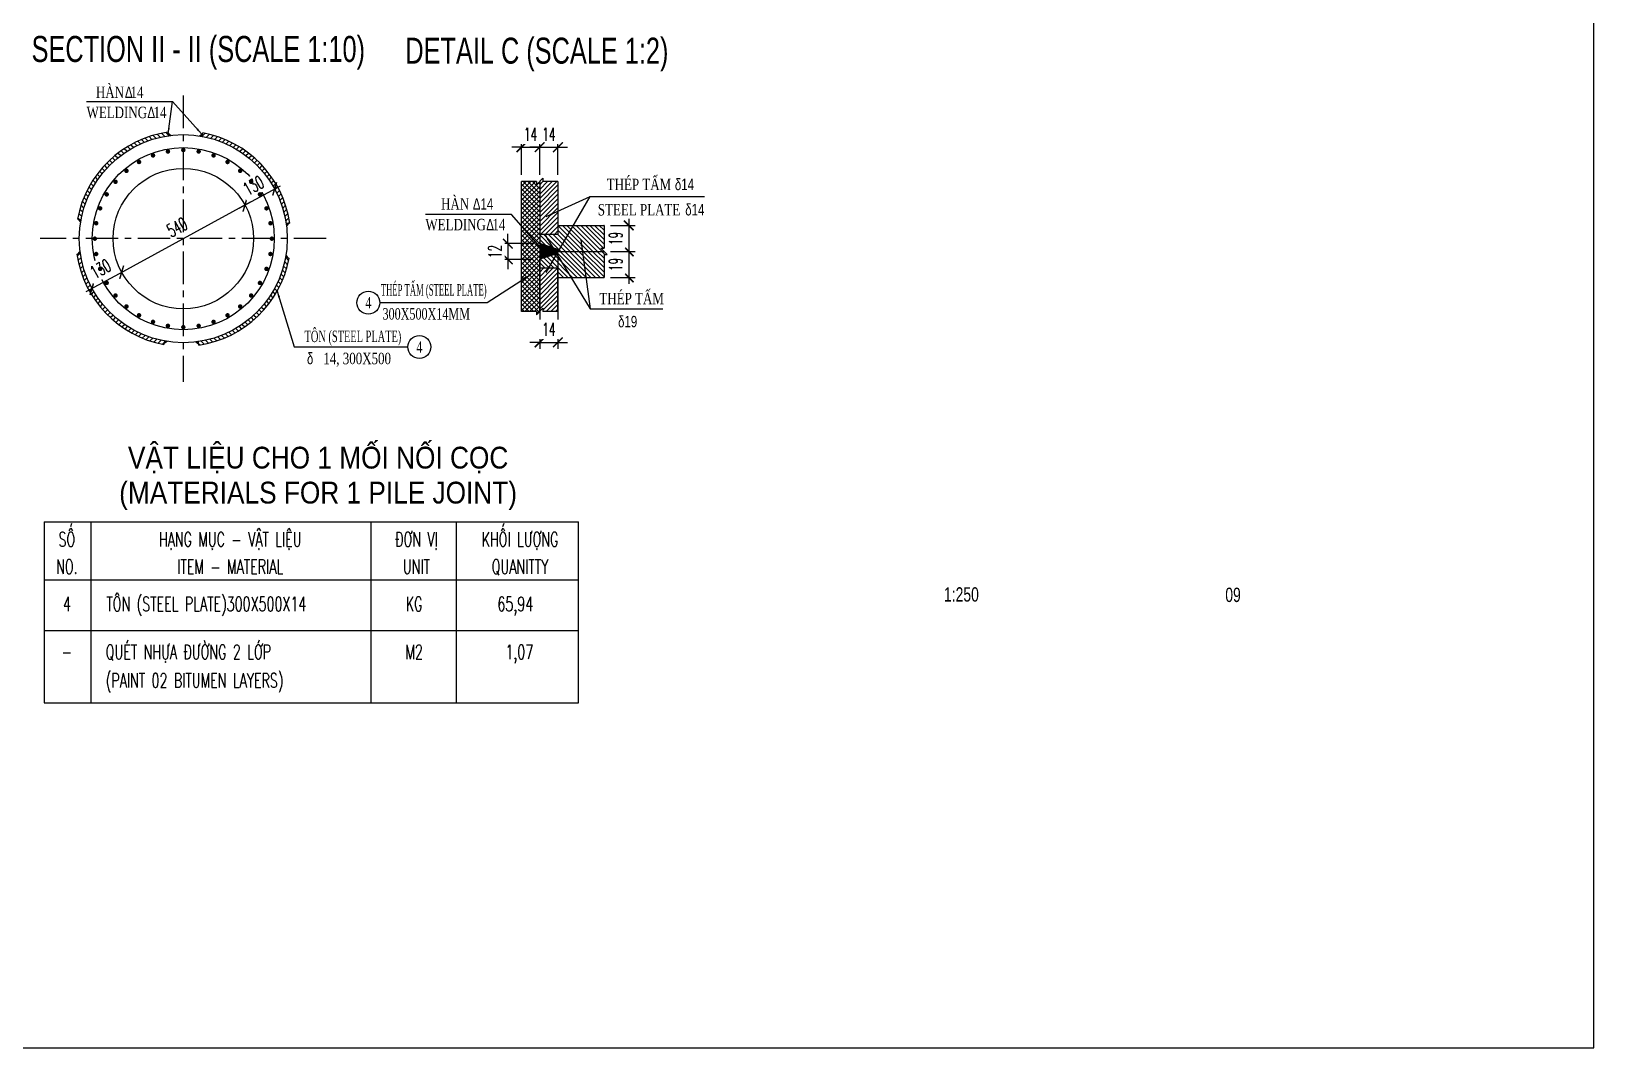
# Model space of a CAD drawing. Extents: x -687 to 808890, y -259 to 107959.
# Drawn here: x 802880 to 808890, y 71239 to 75147 of the extents above; entities that cross this region are included whole.
import ezdxf
from ezdxf.enums import TextEntityAlignment as Align

# ---------------------------------------------------------------- set-up
doc = ezdxf.new("R2010")
doc.units = 0
doc.header["$MEASUREMENT"] = 0
doc.header["$PDMODE"] = 3
doc.linetypes.add('CENTER', pattern=[2, 1.25, -0.25, 0.25, -0.25])
doc.layers.get('0').update_dxf_attribs({"color": 3, "linetype": 'CONTINUOUS'})
doc.layers.get('DEFPOINTS').update_dxf_attribs({"linetype": 'CONTINUOUS'})
for name, color, linetype in [('BORDER', 2, 'CONTINUOUS'), ('COBAN', 3, 'CONTINUOUS'), ('DIMENSION', 4, 'CONTINUOUS'), ('Hatch', 5, 'CONTINUOUS'), ('Kich thuoc', 4, 'CONTINUOUS'), ('KT', 2, 'CONTINUOUS'), ('KTHUOC', 2, 'CONTINUOUS'), ('Text', 3, 'CONTINUOUS'), ('Thep chu', 1, 'CONTINUOUS'), ('Thep dai', 6, 'CONTINUOUS'), ('Tim', 8, 'CENTER'), ('VIEN', 3, 'CONTINUOUS'), ('VL', 9, 'CONTINUOUS')]:
    doc.layers.add(name, color=color, linetype=linetype)
doc.styles.add('DIM', font='isocp.shx')
doc.styles.add('HOA', font='VHAVAN.TTF')
doc.styles.add('Kichthuoc', font='romans.shx', dxfattribs={"width": 0.6})
doc.styles.get("Standard").update_dxf_attribs({"font": 'vntimeh.shx', "width": 0.65})
doc.styles.add('SYMBOL', font='greeks.shx', dxfattribs={"width": 0.8})
doc.styles.add('Ten', font='VHARIALN.TTF')
doc.styles.add('THUONG', font='vnsimpleh.shx', dxfattribs={"width": 0.8})
doc.dimstyles.new('10a', dxfattribs={"dimscale": 200, "dimtxt": 0.22, "dimasz": 0.12, "dimexe": 0.12, "dimexo": 0.12, "dimgap": 0.1, "dimtad": 1, "dimdec": 0, "dimlfac": 0.5, "dimzin": 0, "dimdsep": 46, "dimtxsty": 'DIM', "dimblk": 'OBLIQUE', "dimcen": 0.09, "dimdle": 0.12, "dimclrd": 4, "dimclre": 4, "dimclrt": 3, "dimadec": 0, "dimazin": 0, "dimtfac": 1, "dimtdec": 0, "dimtmove": 0, "dimatfit": 0, "dimfxl": 1, "dimtolj": 1, "dimtzin": 0, "dimarcsym": 0})
doc.dimstyles.new('25', dxfattribs={"dimscale": 250, "dimtxt": 0.22, "dimasz": 0.15, "dimexe": 0.15, "dimexo": 0.2, "dimgap": 0.1, "dimtad": 1, "dimdec": 0, "dimzin": 0, "dimdsep": 46, "dimtxsty": 'DIM', "dimblk": 'OBLIQUE', "dimcen": 0.09, "dimdle": 0.15, "dimclrt": 3, "dimadec": 0, "dimazin": 0, "dimtfac": 1, "dimtdec": 0, "dimtix": 1, "dimtmove": 1, "dimatfit": 3, "dimfxl": 1, "dimtolj": 1, "dimtzin": 0, "dimarcsym": 0})
doc.dimstyles.new('Dim 250', dxfattribs={"dimscale": 250, "dimtxt": 0.2, "dimasz": 0.15, "dimexe": 0.1, "dimexo": 0.1, "dimgap": 0.1, "dimtad": 1, "dimdec": 0, "dimlfac": -1, "dimzin": 0, "dimdsep": 46, "dimtxsty": 'Kichthuoc', "dimblk": 'ARCHTICK', "dimcen": 0.1, "dimdle": 0.1, "dimclrd": 4, "dimclre": 4, "dimclrt": 3, "dimadec": 0, "dimazin": 0, "dimtfac": 1, "dimtdec": 0, "dimtix": 1, "dimtmove": 2, "dimatfit": 3, "dimfxl": 1, "dimtfill": 1, "dimtolj": 1, "dimtzin": 0, "dimarcsym": 0})

# ---------------------------------------------------------------- blocks, each defined once
blk = doc.blocks.new('_ArchTick')
at = {"color": 0, "linetype": 'ByBlock', "const_width": 0.15}
blk.add_lwpolyline([(-0.5, -0.5), (0.5, 0.5)], dxfattribs=at)
blk = doc.blocks.new('*D394')
at = {"layer": 'DEFPOINTS', "color": 0}
for p in [(804835.7, 74328.2), (804905.7, 74308.2)]:
    blk.add_point(p, dxfattribs=at)
at = {"layer": 'Kich thuoc', "color": 4, "lineweight": -2}
for p, q in [((804835.7, 74303.2), (804835.7, 73926)), ((804905.7, 74283.2), (804905.7, 73926)), ((804835.7, 73951), (804798.2, 73951)), ((804835.7, 73951), (804905.7, 73951)), ((804905.7, 73951), (804943.2, 73951))]:
    blk.add_line(p, q, dxfattribs=at)
at = {"layer": 'Kich thuoc', "color": 4, "lineweight": -2, "xscale": 37.5, "yscale": 37.5, "zscale": 37.5}
blk.add_blockref('_ArchTick', (804835.7, 73951), dxfattribs=at)
at = {"layer": 'Kich thuoc', "color": 4, "lineweight": -2, "xscale": 37.5, "yscale": 37.5, "zscale": 37.5, "rotation": 180}
blk.add_blockref('_ArchTick', (804905.7, 73951), dxfattribs=at)
at = {"layer": 'Kich thuoc', "color": 3, "insert": (804870.7, 74001), "char_height": 50, "attachment_point": 5, "style": 'Kichthuoc', "bg_fill": 3, "box_fill_scale": 1.25, "bg_fill_color": 256, "bg_fill_true_color": 13158600, "bg_fill_transparency": 6226632}
blk.add_mtext('\\A1;14', dxfattribs=at)
at = {"layer": 'DEFPOINTS', "color": 0}
blk.add_point((804905.7, 73951), dxfattribs=at)
blk = doc.blocks.new('_Oblique')
at = {"color": 0, "linetype": 'ByBlock', "lineweight": -2}
blk.add_line((-0.5, -0.5), (0.5, 0.5), dxfattribs=at)
blk = doc.blocks.new('*D395')
at = {"layer": 'DEFPOINTS', "color": 0}
for p in [(804835.7, 74330.7), (804835.7, 74270)]:
    blk.add_point(p, dxfattribs=at)
at = {"layer": 'Kich thuoc', "color": 4, "lineweight": -2}
for p, q in [((804713.3, 74330.7), (804713.3, 74368.2)), ((804810.7, 74330.7), (804688.3, 74330.7)), ((804713.3, 74330.7), (804713.3, 74270)), ((804810.7, 74270), (804688.3, 74270)), ((804713.3, 74270), (804713.3, 74232.5))]:
    blk.add_line(p, q, dxfattribs=at)
at = {"layer": 'Kich thuoc', "color": 4, "lineweight": -2, "xscale": 37.5, "yscale": 37.5, "zscale": 37.5}
for p, rotation in [((804713.3, 74330.7), 270), ((804713.3, 74270), 90)]:
    blk.add_blockref('_ArchTick', p, dxfattribs=dict(at, rotation=rotation))
at = {"layer": 'Kich thuoc', "color": 3, "insert": (804663.3, 74300.3), "char_height": 50, "attachment_point": 5, "rotation": 90, "style": 'Kichthuoc', "bg_fill": 3, "box_fill_scale": 1.25, "bg_fill_color": 256, "bg_fill_true_color": 13158600, "bg_fill_transparency": 12583152}
blk.add_mtext('\\A1;12', dxfattribs=at)
at = {"layer": 'DEFPOINTS', "color": 0}
blk.add_point((804713.3, 74270), dxfattribs=at)
blk = doc.blocks.new('*D396')
at = {"layer": 'Kich thuoc', "color": 4, "lineweight": -2}
for p, q in [((805108.1, 74300.7), (805203.2, 74300.7)), ((805178.2, 74325.7), (805178.2, 74175.7)), ((805108.1, 74200.7), (805203.2, 74200.7))]:
    blk.add_line(p, q, dxfattribs=at)
at = {"layer": 'Kich thuoc', "color": 4, "lineweight": -2, "xscale": 37.5, "yscale": 37.5, "zscale": 37.5}
for p, rotation in [((805178.2, 74300.7), 90), ((805178.2, 74200.7), 270)]:
    blk.add_blockref('_ArchTick', p, dxfattribs=dict(at, rotation=rotation))
at = {"layer": 'Kich thuoc', "color": 3, "insert": (805128.2, 74250.7), "char_height": 50, "attachment_point": 5, "rotation": 90, "style": 'Kichthuoc', "bg_fill": 3, "box_fill_scale": 1.25, "bg_fill_color": 256, "bg_fill_true_color": 13158600, "bg_fill_transparency": 1477904}
blk.add_mtext('\\A1;19', dxfattribs=at)
at = {"layer": 'DEFPOINTS', "color": 0}
for p in [(805083.1, 74300.7), (805083.1, 74200.7), (805178.2, 74200.7)]:
    blk.add_point(p, dxfattribs=at)
blk = doc.blocks.new('*D397')
at = {"layer": 'Kich thuoc', "color": 4, "lineweight": -2}
for p, q in [((805108.1, 74400.7), (805203.2, 74400.7)), ((805178.2, 74425.7), (805178.2, 74275.7)), ((805108.1, 74300.7), (805203.2, 74300.7))]:
    blk.add_line(p, q, dxfattribs=at)
at = {"layer": 'Kich thuoc', "color": 4, "lineweight": -2, "xscale": 37.5, "yscale": 37.5, "zscale": 37.5}
for p, rotation in [((805178.2, 74400.7), 90), ((805178.2, 74300.7), 270)]:
    blk.add_blockref('_ArchTick', p, dxfattribs=dict(at, rotation=rotation))
at = {"layer": 'Kich thuoc', "color": 3, "insert": (805128.2, 74350.7), "char_height": 50, "attachment_point": 5, "rotation": 90, "style": 'Kichthuoc', "bg_fill": 3, "box_fill_scale": 1.25, "bg_fill_color": 256, "bg_fill_true_color": 13158600, "bg_fill_transparency": 4525584}
blk.add_mtext('\\A1;19', dxfattribs=at)
at = {"layer": 'DEFPOINTS', "color": 0}
for p in [(805083.1, 74400.7), (805083.1, 74300.7), (805178.2, 74300.7)]:
    blk.add_point(p, dxfattribs=at)
blk = doc.blocks.new('*D398')
at = {"layer": 'DEFPOINTS', "color": 0}
for p in [(804835.7, 74569.4), (804905.7, 74569.4)]:
    blk.add_point(p, dxfattribs=at)
at = {"layer": 'Kich thuoc', "color": 4, "lineweight": -2}
for p, q in [((804835.7, 74701.2), (804798.2, 74701.2)), ((804835.7, 74594.4), (804835.7, 74726.2)), ((804835.7, 74701.2), (804905.7, 74701.2)), ((804905.7, 74594.4), (804905.7, 74726.2)), ((804905.7, 74701.2), (804943.2, 74701.2))]:
    blk.add_line(p, q, dxfattribs=at)
at = {"layer": 'Kich thuoc', "color": 4, "lineweight": -2, "xscale": 37.5, "yscale": 37.5, "zscale": 37.5}
blk.add_blockref('_ArchTick', (804835.7, 74701.2), dxfattribs=at)
at = {"layer": 'Kich thuoc', "color": 4, "lineweight": -2, "xscale": 37.5, "yscale": 37.5, "zscale": 37.5, "rotation": 180}
blk.add_blockref('_ArchTick', (804905.7, 74701.2), dxfattribs=at)
at = {"layer": 'Kich thuoc', "color": 3, "insert": (804870.7, 74751.2), "char_height": 50, "attachment_point": 5, "style": 'Kichthuoc', "bg_fill": 3, "box_fill_scale": 1.25, "bg_fill_color": 256, "bg_fill_true_color": 13158600, "bg_fill_transparency": 4390977}
blk.add_mtext('\\A1;14', dxfattribs=at)
at = {"layer": 'DEFPOINTS', "color": 0}
blk.add_point((804905.7, 74701.2), dxfattribs=at)
blk = doc.blocks.new('*D399')
at = {"layer": 'DEFPOINTS', "color": 0}
for p in [(804765.7, 74569.4), (804835.7, 74569.4)]:
    blk.add_point(p, dxfattribs=at)
at = {"layer": 'Kich thuoc', "color": 4, "lineweight": -2}
for p, q in [((804765.7, 74701.2), (804728.2, 74701.2)), ((804765.7, 74594.4), (804765.7, 74726.2)), ((804765.7, 74701.2), (804835.7, 74701.2)), ((804835.7, 74594.4), (804835.7, 74726.2)), ((804835.7, 74701.2), (804873.2, 74701.2))]:
    blk.add_line(p, q, dxfattribs=at)
at = {"layer": 'Kich thuoc', "color": 4, "lineweight": -2, "xscale": 37.5, "yscale": 37.5, "zscale": 37.5}
blk.add_blockref('_ArchTick', (804765.7, 74701.2), dxfattribs=at)
at = {"layer": 'Kich thuoc', "color": 4, "lineweight": -2, "xscale": 37.5, "yscale": 37.5, "zscale": 37.5, "rotation": 180}
blk.add_blockref('_ArchTick', (804835.7, 74701.2), dxfattribs=at)
at = {"layer": 'Kich thuoc', "color": 3, "insert": (804800.7, 74751.2), "char_height": 50, "attachment_point": 5, "style": 'Kichthuoc', "bg_fill": 3, "box_fill_scale": 1.25, "bg_fill_color": 256, "bg_fill_true_color": 13158600, "bg_fill_transparency": 4542476}
blk.add_mtext('\\A1;14', dxfattribs=at)
at = {"layer": 'DEFPOINTS', "color": 0}
blk.add_point((804835.7, 74701.2), dxfattribs=at)
blk = doc.blocks.new('*D400')
at = {"layer": 'Kich thuoc', "color": 4, "lineweight": -2}
for p, q in [((803092, 74146.3), (803250, 74232.4)), ((803240, 74198.5), (803240, 74198.5)), ((803125.9, 74136.3), (803125.9, 74136.3))]:
    blk.add_line(p, q, dxfattribs=at)
at = {"layer": 'Kich thuoc', "color": 4, "lineweight": -2, "xscale": 37.5, "yscale": 37.5, "zscale": 37.5}
for p, rotation in [((803228.1, 74220.5), 28.58698925842273), ((803113.9, 74158.3), 208.5869892584228)]:
    blk.add_blockref('_ArchTick', p, dxfattribs=dict(at, rotation=rotation))
at = {"layer": 'Kich thuoc', "color": 3, "insert": (803147.1, 74233.3), "char_height": 50, "attachment_point": 5, "rotation": 28.58699, "style": 'Kichthuoc', "bg_fill": 3, "box_fill_scale": 1.25, "bg_fill_color": 256, "bg_fill_true_color": 13158600, "bg_fill_transparency": 11732736}
blk.add_mtext('\\A1;130', dxfattribs=at)
at = {"layer": 'DEFPOINTS', "color": 0}
for p in [(803228.1, 74220.5), (803228.1, 74220.5), (803113.9, 74158.3)]:
    blk.add_point(p, dxfattribs=at)
blk = doc.blocks.new('*D401')
at = {"layer": 'DEFPOINTS', "color": 0}
for p in [(803702.2, 74478.8), (803702.2, 74478.8), (803228.1, 74220.5)]:
    blk.add_point(p, dxfattribs=at)
at = {"layer": 'Kich thuoc', "color": 4, "lineweight": -2}
for p, q in [((803206.1, 74208.5), (803724.2, 74490.8)), ((803714.2, 74456.9), (803714.2, 74456.9)), ((803240, 74198.5), (803240, 74198.5))]:
    blk.add_line(p, q, dxfattribs=at)
at = {"layer": 'Kich thuoc', "color": 4, "lineweight": -2, "xscale": 37.5, "yscale": 37.5, "zscale": 37.5}
for p, rotation in [((803702.2, 74478.8), 28.58698925857877), ((803228.1, 74220.5), 208.5869892585788)]:
    blk.add_blockref('_ArchTick', p, dxfattribs=dict(at, rotation=rotation))
at = {"layer": 'Kich thuoc', "color": 3, "insert": (803441.2, 74393.6), "char_height": 50, "attachment_point": 5, "rotation": 28.58699, "style": 'Kichthuoc', "bg_fill": 3, "box_fill_scale": 1.25, "bg_fill_color": 256, "bg_fill_true_color": 13158600, "bg_fill_transparency": 4}
blk.add_mtext('\\A1;540', dxfattribs=at)
blk = doc.blocks.new('*D402')
at = {"layer": 'Kich thuoc', "color": 4, "lineweight": -2}
for p, q in [((803680.3, 74466.9), (803838.3, 74553)), ((803828.4, 74519.1), (803828.4, 74519.1)), ((803714.2, 74456.9), (803714.2, 74456.9))]:
    blk.add_line(p, q, dxfattribs=at)
at = {"layer": 'Kich thuoc', "color": 4, "lineweight": -2, "xscale": 37.5, "yscale": 37.5, "zscale": 37.5}
for p, rotation in [((803816.4, 74541.1), 28.58698925876108), ((803702.2, 74478.8), 208.5869892587611)]:
    blk.add_blockref('_ArchTick', p, dxfattribs=dict(at, rotation=rotation))
at = {"layer": 'Kich thuoc', "color": 3, "insert": (803735.4, 74553.9), "char_height": 50, "attachment_point": 5, "rotation": 28.58699, "style": 'Kichthuoc', "bg_fill": 3, "box_fill_scale": 1.25, "bg_fill_color": 256, "bg_fill_true_color": 13158600, "bg_fill_transparency": 12588828}
blk.add_mtext('\\A1;130', dxfattribs=at)
at = {"layer": 'DEFPOINTS', "color": 0}
for p in [(803816.4, 74541.1), (803816.4, 74541.1), (803702.2, 74478.8)]:
    blk.add_point(p, dxfattribs=at)

msp = doc.modelspace()

# ---------------------------------------------------------------- hatches: boundary and pattern name
at = {"layer": 'VL'}
h = msp.add_hatch(dxfattribs=at)
h.set_pattern_fill('ANSI31', color=256, scale=100, style=0)
h.set_pattern_definition([(45, (29899.795, -34266.972), (-8.83883476, 8.83883476), [])])
h.paths.add_polyline_path([(804905.7, 74569.4), (804848.2, 74569.4), (804848.2, 74581.9), (804835.7, 74569.4), (804835.7, 74365.7), (804905.7, 74365.7)])
h.paths.add_polyline_path([(804905.7, 74235.7), (804835.7, 74235.7), (804835.7, 74069.3), (804848.2, 74081.8), (804848.2, 74069.3), (804905.7, 74069.3)])
h = msp.add_hatch(dxfattribs=at)
h.set_pattern_fill('ANSI31', color=256, scale=100, angle=90, style=0)
h.set_pattern_definition([(135, (29899.795, -34266.972), (-8.83883476, -8.83883476), [])])
h.paths.add_polyline_path([(805083.1, 74288.2), (805095.6, 74288.2), (805083.1, 74300.7), (804905.7, 74300.7), (804905.7, 74293.2), (804835.7, 74270.7), (804835.7, 74235.7), (804905.7, 74235.7), (804905.7, 74200.7), (805083.1, 74200.7)])

# ---------------------------------------------------------------- linework, layer by layer
msp.add_circle((803465.2, 74349.7), 270)
at = {"layer": 'BORDER'}
for p, q in [((802929.6, 73260.6), (804984.4, 73260.6)), ((802929.6, 73260.6), (802929.6, 72565.1)), ((804984.4, 72565.1), (804984.4, 73260.6)), ((802929.6, 72565.1), (804984.4, 72565.1))]:
    msp.add_line(p, q, dxfattribs=at)
at = {"layer": 'COBAN'}
for p, q in [((804765.7, 74069.3), (804765.7, 74569.4)), ((804905.7, 74569.4), (804905.7, 74365.7)), ((804905.7, 74400.7), (805083.1, 74400.7)), ((804835.7, 74069.3), (804835.7, 74270.7)), ((804905.7, 74069.3), (804905.7, 74235.7))]:
    msp.add_line(p, q, dxfattribs=at)
at = {"layer": 'DIMENSION'}
for p, q in [((803110.1, 73260.6), (803110.1, 72565.1)), ((804187, 72565.1), (804187, 73260.6)), ((804515.3, 72565.1), (804515.3, 73260.6)), ((802929.6, 73037.7), (804984.4, 73037.7)), ((802929.6, 72843.1), (804984.4, 72843.1))]:
    msp.add_line(p, q, dxfattribs=at)
at = {"layer": 'KT'}
for p, q in [((805083.1, 74288.2), (805083.1, 74200.7)), ((804823.2, 74069.3), (804765.7, 74069.3)), ((804823.2, 74056.8), (804848.2, 74081.8)), ((804823.2, 74069.3), (804823.2, 74056.8)), ((804848.2, 74081.8), (804848.2, 74069.3)), ((804905.7, 74069.3), (804848.2, 74069.3))]:
    msp.add_line(p, q, dxfattribs=at)
msp.add_circle((804176.8, 74103.5), 44, dxfattribs=at)
at = {"layer": 'KTHUOC'}
for p, q in [((803092.2, 74877.4), (803423.7, 74877.4)), ((803892.1, 73933.2), (804329, 73933.2))]:
    msp.add_line(p, q, dxfattribs=at)
msp.add_circle((804373, 73933.2), 44, dxfattribs=at)
for points in [[(803405.4, 74759), (803407.3, 74745.5), (803420.9, 74747.2)], [(803540.3, 74756.5), (803537.8, 74743), (803524.3, 74745.3)], [(803058.3, 74424.8), (803071.8, 74422.3), (803069.5, 74408.8)], [(803874.5, 74409.4), (803861, 74407.5), (803862.7, 74393.9)], [(803872, 74274.5), (803858.5, 74277), (803860.8, 74290.5)], [(803390, 73942.8), (803392.5, 73956.3), (803406, 73954)], [(803524.9, 73940.3), (803523, 73953.9), (803509.4, 73952.1)]]:
    msp.add_solid(points, dxfattribs=at)
at = {"layer": 'Thep chu'}
msp.add_lwpolyline([(796062.4, 71239), (808889.6, 71239), (808889.6, 106534.8), (796062.4, 106534.8)], close=True, dxfattribs=at)
at = {"layer": 'Thep chu', "const_width": 8.56}
for points in [[(803460.9, 74690.1, 1), (803469.4, 74690.1, 1)], [(803291.2, 74642.3, 1), (803298.7, 74646.6, 1)], [(803344.7, 74668.1, 1), (803352.7, 74671, 1)], [(803401.8, 74684.1, 1), (803410.3, 74685.6, 1)], [(803520, 74685.6, 1), (803528.5, 74684.1, 1)], [(803577.6, 74671, 1), (803585.6, 74668.1, 1)], [(803201.6, 74565.2, 1), (803207.1, 74571.7, 1)], [(803243.1, 74607.7, 1), (803249.6, 74613.2, 1)], [(803143.8, 74462.1, 1), (803146.7, 74470.1, 1)], [(803129.2, 74404.5, 1), (803130.7, 74413, 1)], [(803799.6, 74413, 1), (803801.1, 74404.5, 1)], [(803124.8, 74345.4, 1), (803124.8, 74353.9, 1)], [(803805.6, 74353.9, 1), (803805.6, 74345.4, 1)], [(803801.1, 74294.8, 1), (803799.6, 74286.3, 1)], [(803786.5, 74237.3, 1), (803783.6, 74229.2, 1)], [(803249.6, 74086.1, 1), (803243.1, 74091.6, 1)], [(803687.2, 74091.6, 1), (803680.7, 74086.1, 1)], [(803728.7, 74134.1, 1), (803723.2, 74127.6, 1)], [(803298.7, 74052.7, 1), (803291.2, 74057, 1)], [(803352.7, 74028.3, 1), (803344.7, 74031.2, 1)], [(803585.6, 74031.2, 1), (803577.6, 74028.3, 1)], [(803639.1, 74057, 1), (803631.6, 74052.7, 1)], [(803410.3, 74013.7, 1), (803401.8, 74015.2, 1)], [(803469.4, 74009.3, 1), (803460.9, 74009.3, 1)], [(803528.5, 74015.2, 1), (803520, 74013.7, 1)]]:
    msp.add_lwpolyline(points, format="xyb", close=True, dxfattribs=at)
at = {"layer": 'Thep dai'}
msp.add_circle((803465.2, 74349.7), 350, dxfattribs=at)
at = {"layer": 'VIEN'}
for p, q in [((803405.4, 74759), (803407.3, 74745.5)), ((803537.8, 74743), (803540.3, 74756.5)), ((803071.8, 74422.3), (803058.3, 74424.8)), ((803874.5, 74409.4), (803861, 74407.5)), ((803858.5, 74277), (803872, 74274.5)), ((803392.5, 73956.3), (803390, 73942.8)), ((803524.9, 73940.3), (803523, 73953.9))]:
    msp.add_line(p, q, dxfattribs=at)

# ---------------------------------------------------------------- texts
at = {"layer": 'Text', "color": 3, "style": 'Ten', "width": 0.85}
for s, p in [('section ii - ii (scale 1:10)', (803522.8, 75029)), ('detail c (scale 1:2)', (804825, 75022.4))]:
    msp.add_text(s, height=100, dxfattribs=at).set_placement(p, align=Align.CENTER)
at = {"layer": 'Text'}
for s, width, p in [('Hµn  14', 0.75, (803129.1, 74890.5)), ('welding  14', 0.75, (803093.2, 74813)), ('ThÐp tÊm', 0.75, (805093.6, 74536.1)), ('Hµn', 0.75, (804456.5, 74461.2)), ('ThÐp tÊm (steel plate)', 0.5, (804224.6, 74130.8)), ('300x500x14mm', 0.7, (804231.4, 74038.5))]:
    msp.add_text(s, height=44, dxfattribs=dict(at, width=width)).set_placement(p)
for s, height, style, width, p in [('D', 44, 'SYMBOL', 0.75, (803240.6, 74890.5)), ('D', 44, 'SYMBOL', 0.75, (803327.1, 74813)), ('d14', 44, 'SYMBOL', 0.75, (805355.7, 74536.1)), ('D14', 44, 'SYMBOL', 0.75, (804578.7, 74461.2)), ('d14', 44, 'SYMBOL', 0.75, (805395.5, 74438.8)), ('d19', 44, 'SYMBOL', 0.75, (805137.2, 74008.8)), ('d', 44, 'SYMBOL', 0.75, (803940.6, 73867)), ('t«n (steel plate)300x500x14', 55, 'THUONG', 0.65, (803169.2, 72917.9)), ('quÐt nhùa ®\xadêng 2 líp', 55, 'THUONG', 0.65, (803166.8, 72733.2)), ('(paint 02 bitumen layers)', 55, 'THUONG', 0.65, (803166.8, 72623.5))]:
    msp.add_text(s, height=height, dxfattribs=dict(at, style=style, width=width)).set_placement(p)
at = {"layer": 'Text', "width": 0.7}
for p in [(804176.8, 74103.5), (804373, 73933.2)]:
    msp.add_text('4', height=44, dxfattribs=at).set_placement(p, align=Align.MIDDLE)
at = {"layer": 'Text'}
for s, width, p in [('T«n (steel plate)', 0.6, (804117.5, 73952.1)), (' 14, 300x500', 0.75, (804127.6, 73867))]:
    msp.add_text(s, height=44, dxfattribs=dict(at, width=width)).set_placement(p, align=Align.CENTER)
for s, height, style, width, p in [('vËt liÖu cho 1 mèi nèi cäc', 83.81, 'HOA', 0.9, (803983.6, 73465.8)), ('(materials for 1 pile joint)', 83.81, 'HOA', 0.9, (803983.6, 73331.3)), ('sè', 55, 'THUONG', 0.65, (803017.3, 73165.9)), ('khèi l\xadîng', 55, 'THUONG', 0.65, (804760, 73165.9)), ('h¹ng môc - vËt liÖu', 55, 'THUONG', 0.65, (803645.5, 73165.9)), ('®¬n vÞ', 55, 'THUONG', 0.65, (804361.7, 73165.9)), ('no.', 55, 'THUONG', 0.65, (803017.3, 73061)), ('item - material', 55, 'THUONG', 0.65, (803645.5, 73061)), ('unit', 55, 'THUONG', 0.65, (804361.7, 73061)), ('quanitty', 55, 'THUONG', 0.65, (804760, 73061)), ('4', 55, 'THUONG', 0.65, (803017.3, 72917.9)), ('kg', 55, 'THUONG', 0.65, (804352.9, 72917.9)), ('m2', 55, 'THUONG', 0.65, (804352.9, 72733.2)), ('-', 55, 'THUONG', 0.65, (803017.3, 72733.2))]:
    msp.add_text(s, height=height, dxfattribs=dict(at, style=style, width=width)).set_placement(p, align=Align.CENTER)
at = {"layer": 'Text', "style": 'THUONG', "width": 0.65}
for s, p in [('65,94', (804810.9, 72917.9)), ('1,07', (804810.9, 72733.2))]:
    msp.add_text(s, height=55, dxfattribs=at).set_placement(p, align=Align.RIGHT)
at = {"layer": 'Text', "color": 4, "style": 'Ten', "width": 0.85}
for s, p in [('1:250', (806457.7, 72954.3)), ('09', (807502.4, 72952.7))]:
    msp.add_text(s, height=55, dxfattribs=at).set_placement(p, align=Align.CENTER)

# ---------------------------------------------------------------- leaders
at = {"layer": 'KTHUOC'}
for points in [[(803406.4, 74752.2), (803423.7, 74877.4)], [(803534.8, 74752.6), (803423.7, 74877.4)], [(804860.7, 74434.2), (805029.9, 74511.5)], [(804993.9, 74345.7), (805029.9, 74079.8)], [(803826.3, 74147.9), (803892.1, 73933.2)]]:
    msp.add_leader(points, dimstyle='10a', dxfattribs=at)

# ---------------------------------------------------------------- next in the draw order: dimensions: what is measured, and where the dimension line sits
at = {"layer": 'Kich thuoc'}
dim = msp.add_aligned_dim(p1=(803113.9, 74158.3), p2=(803228.1, 74220.5), distance=0, dimstyle='Dim 250', dxfattribs=at)
dim.commit()
dim.dimension.update_dxf_attribs({"geometry": '*D400', "text_midpoint": (803147.1, 74233.3)})
dim = msp.add_linear_dim(base=(804905.7, 73951), p1=(804835.7, 74328.2), p2=(804905.7, 74308.2), dimstyle='Dim 250', override={"dimlfac": 0.2}, dxfattribs=at)
dim.commit()
dim.dimension.update_dxf_attribs({"geometry": '*D394', "text_midpoint": (804870.7, 74001)})

# ---------------------------------------------------------------- next in the draw order: hatches: boundary and pattern name
at = {"layer": 'VL'}
h = msp.add_hatch(dxfattribs=at)
h.set_pattern_fill('ANSI31', color=256, scale=100, angle=90, style=0)
h.set_pattern_definition([(135, (789256.914, 76614.136), (-8.838835, -8.838835), [])])
h.paths.add_polyline_path([(804905.7, 74365.7), (804835.7, 74365.7), (804835.7, 74330.7), (804905.7, 74308.2), (804905.7, 74300.7), (805083.1, 74300.7), (805070.6, 74313.2), (805083.1, 74313.2), (805083.1, 74400.7), (804905.7, 74400.7)])

# ---------------------------------------------------------------- next in the draw order: linework, layer by layer
at = {"layer": 'COBAN'}
for p, q in [((804835.7, 74569.4), (804835.7, 74328.2)), ((804905.7, 74293.2), (804905.7, 74308.2)), ((804905.7, 74300.7), (805083.1, 74300.7)), ((804905.7, 74200.7), (805083.1, 74200.7))]:
    msp.add_line(p, q, dxfattribs=at)
at = {"layer": 'KTHUOC'}
msp.add_solid([(803055.8, 74289.9), (803069.4, 74291.8), (803067.6, 74305.4)], dxfattribs=at)
at = {"layer": 'Thep chu', "const_width": 8.56}
for points in [[(803130.7, 74286.3, 1), (803129.2, 74294.8, 1)], [(803146.7, 74229.2, 1), (803143.8, 74237.3, 1)], [(803207.1, 74127.6, 1), (803201.6, 74134.1, 1)]]:
    msp.add_lwpolyline(points, format="xyb", close=True, dxfattribs=at)
at = {"layer": 'VIEN'}
msp.add_line((803055.8, 74289.9), (803069.4, 74291.8), dxfattribs=at)

# ---------------------------------------------------------------- next in the draw order: dimensions: what is measured, and where the dimension line sits
at = {"layer": 'Kich thuoc'}
dim = msp.add_aligned_dim(p1=(803228.1, 74220.5), p2=(803702.2, 74478.8), distance=0, dimstyle='Dim 250', dxfattribs=at)
dim.commit()
dim.dimension.update_dxf_attribs({"geometry": '*D401', "text_midpoint": (803441.2, 74393.6)})

# ---------------------------------------------------------------- next in the draw order: leaders
at = {"layer": 'KTHUOC'}
for points in [[(804860.7, 74219.5), (805029.9, 74511.5), (805469.2, 74511.5)], [(804855.8, 74366.2), (805029.9, 74079.8), (805309.6, 74079.8)]]:
    msp.add_leader(points, dimstyle='10a', dxfattribs=at)

# ---------------------------------------------------------------- next in the draw order: linework, layer by layer
at = {"layer": 'Thep chu', "const_width": 8.56}
for points in [[(803168.2, 74516.1, 1), (803172.5, 74523.6, 1)], [(803172.5, 74175.7, 1), (803168.2, 74183.2, 1)], [(803762.1, 74183.2, 1), (803757.8, 74175.7, 1)]]:
    msp.add_lwpolyline(points, format="xyb", close=True, dxfattribs=at)
at = {"layer": 'Tim', "ltscale": 100}
for p, q in [((803465.2, 74899.7), (803465.2, 73799.7)), ((804015.2, 74349.7), (802915.2, 74349.7))]:
    msp.add_line(p, q, dxfattribs=at)
at = {"layer": 'VIEN'}
for start, end in [(98.30968, 169.53371), (188.30968, 259.53371), (278.30968, 349.53371)]:
    msp.add_arc((803465.2, 74349.7), 413.7, start, end, dxfattribs=at)

# ---------------------------------------------------------------- next in the draw order: dimensions: what is measured, and where the dimension line sits
at = {"layer": 'Kich thuoc'}
dim = msp.add_linear_dim(base=(804905.7, 74701.2), p1=(804835.7, 74569.4), p2=(804905.7, 74569.4), dimstyle='Dim 250', override={"dimlfac": 0.2}, dxfattribs=at)
dim.commit()
dim.dimension.update_dxf_attribs({"geometry": '*D398', "text_midpoint": (804870.7, 74751.2)})
dim = msp.add_aligned_dim(p1=(803702.2, 74478.8), p2=(803816.4, 74541.1), distance=0, dimstyle='Dim 250', dxfattribs=at)
dim.commit()
dim.dimension.update_dxf_attribs({"geometry": '*D402', "text_midpoint": (803735.4, 74553.9)})
dim = msp.add_linear_dim(base=(804713.3, 74270), p1=(804835.7, 74330.7), p2=(804835.7, 74270), angle=90, dimstyle='Dim 250', override={"dimlfac": 0.2}, dxfattribs=at)
dim.commit()
dim.dimension.update_dxf_attribs({"geometry": '*D395', "text_midpoint": (804663.3, 74300.3)})
dim = msp.add_linear_dim(base=(805178.2, 74200.7), p1=(805083.1, 74300.7), p2=(805083.1, 74200.7), angle=90, text='19', dimstyle='Dim 250', override={"dimlfac": 0.2}, dxfattribs=at)
dim.commit()
dim.dimension.update_dxf_attribs({"geometry": '*D396', "text_midpoint": (805128.2, 74250.7)})

# ---------------------------------------------------------------- next in the draw order: hatches: boundary and pattern name
at = {"layer": 'Hatch'}
h = msp.add_hatch(dxfattribs=at)
h.set_pattern_fill('ANSI31', color=256, scale=114.285714, style=0)
h.set_pattern_definition([(45, (800657.011, 71438.099), (-10.101525, 10.101525), [])])
h.paths.add_polyline_path([(803540.3, 74756.5), (803537.8, 74743, -0.321181), (803861, 74407.5), (803874.5, 74409.4, 0.321181)])
h.paths.add_polyline_path([(803069.4, 74291.8), (803055.8, 74289.9, 0.321181), (803390, 73942.8), (803392.5, 73956.3, -0.321181)])
h = msp.add_hatch(dxfattribs=at)
h.set_pattern_fill('ANSI31', color=256, scale=114.285714, angle=90, style=0)
h.set_pattern_definition([(135, (800657.011, 71438.099), (-10.101525, -10.101525), [])])
h.paths.add_polyline_path([(803058.3, 74424.8), (803071.8, 74422.3, -0.321181), (803407.3, 74745.5), (803405.4, 74759, 0.321181)])
h.paths.add_polyline_path([(803523, 73953.9), (803524.9, 73940.3, 0.321181), (803872, 74274.5), (803858.5, 74277, -0.321181)])
at = {"layer": 'KT'}
msp.add_hatch(color=256, dxfattribs=at).paths.add_polyline_path([(804835.7, 74330.7), (804835.7, 74270.7), (804905.7, 74293.2), (804905.7, 74308.2)])

# ---------------------------------------------------------------- next in the draw order: linework, layer by layer
msp.add_circle((803465.2, 74349.7), 400)
at = {"layer": 'COBAN'}
for p, q in [((804905.7, 74365.7), (804835.7, 74365.7)), ((804835.7, 74330.7), (804835.7, 74270.7)), ((804905.7, 74308.2), (804835.7, 74330.7)), ((804905.7, 74293.2), (804835.7, 74270.7)), ((804905.7, 74235.7), (804835.7, 74235.7))]:
    msp.add_line(p, q, dxfattribs=at)
at = {"layer": 'Thep chu', "const_width": 8.56}
for points in [[(803631.6, 74646.6, 1), (803639.1, 74642.3, 1)], [(803680.7, 74613.2, 1), (803687.2, 74607.7, 1)], [(803723.2, 74571.7, 1), (803728.7, 74565.2, 1)], [(803757.8, 74523.6, 1), (803762.1, 74516.1, 1)], [(803783.6, 74470.1, 1), (803786.5, 74462.1, 1)]]:
    msp.add_lwpolyline(points, format="xyb", close=True, dxfattribs=at)
at = {"layer": 'VIEN'}
msp.add_arc((803465.2, 74349.7), 413.7, 8.30968, 79.53371, dxfattribs=at)

# ---------------------------------------------------------------- next in the draw order: texts
at = {"layer": 'Text', "width": 0.75}
for s, p in [('welding  14', (804396.3, 74381.7)), ('ThÐp tÊm', (805065.6, 74097.3))]:
    msp.add_text(s, height=44, dxfattribs=at).set_placement(p)
at = {"layer": 'Text', "style": 'SYMBOL', "width": 0.75}
msp.add_text('D', height=44, dxfattribs=at).set_placement((804630.2, 74381.7))

# ---------------------------------------------------------------- next in the draw order: dimensions: what is measured, and where the dimension line sits
at = {"layer": 'Kich thuoc'}
dim = msp.add_linear_dim(base=(804835.7, 74701.2), p1=(804765.7, 74569.4), p2=(804835.7, 74569.4), dimstyle='Dim 250', override={"dimlfac": 0.2}, dxfattribs=at)
dim.commit()
dim.dimension.update_dxf_attribs({"geometry": '*D399', "text_midpoint": (804800.7, 74751.2)})
dim = msp.add_linear_dim(base=(805178.2, 74300.7), p1=(805083.1, 74400.7), p2=(805083.1, 74300.7), angle=90, text='19', dimstyle='Dim 250', override={"dimlfac": 0.2}, dxfattribs=at)
dim.commit()
dim.dimension.update_dxf_attribs({"geometry": '*D397', "text_midpoint": (805128.2, 74350.7)})

# ---------------------------------------------------------------- next in the draw order: leaders
at = {"layer": 'KT'}
msp.add_leader([(804802.6, 74212.3), (804633.5, 74103.5), (804220.8, 74103.5)], dimstyle='25', override={"dimtix": 0}, dxfattribs=at)
at = {"layer": 'KTHUOC'}
msp.add_leader([(804848.4, 74306), (804726.8, 74442.7), (804396.2, 74442.7)], dimstyle='10a', dxfattribs=at)

# ---------------------------------------------------------------- next in the draw order: hatches: boundary and pattern name
at = {"layer": 'VL'}
h = msp.add_hatch(dxfattribs=at)
h.set_pattern_fill('ANSI37', color=256, scale=100, style=0)
h.set_pattern_definition([(45, (789168.968, 76614.136), (-8.838835, 8.838835), []), (135, (789168.968, 76614.136), (-8.838835, -8.838835), [])])
h.paths.add_polyline_path([(804835.7, 74569.4), (804823.2, 74556.9), (804823.2, 74569.4), (804765.7, 74569.4), (804765.7, 74069.3), (804823.2, 74069.3), (804823.2, 74056.8), (804835.7, 74069.3), (804835.7, 74270.7), (804835.7, 74330.7)])

# ---------------------------------------------------------------- next in the draw order: linework, layer by layer
at = {"layer": 'KT'}
for p, q in [((804823.2, 74556.9), (804848.2, 74581.9)), ((804848.2, 74581.9), (804848.2, 74569.4)), ((804823.2, 74569.4), (804765.7, 74569.4)), ((804823.2, 74569.4), (804823.2, 74556.9)), ((804905.7, 74569.4), (804848.2, 74569.4)), ((805083.1, 74400.7), (805083.1, 74313.2)), ((805070.6, 74313.2), (805083.1, 74313.2)), ((805095.6, 74288.2), (805070.6, 74313.2)), ((805083.1, 74288.2), (805095.6, 74288.2))]:
    msp.add_line(p, q, dxfattribs=at)

# ---------------------------------------------------------------- next in the draw order: texts
at = {"layer": 'Text', "width": 0.75}
msp.add_text('steel plate', height=44, dxfattribs=at).set_placement((805059.4, 74438.8))

doc.saveas('drawing.dxf')
